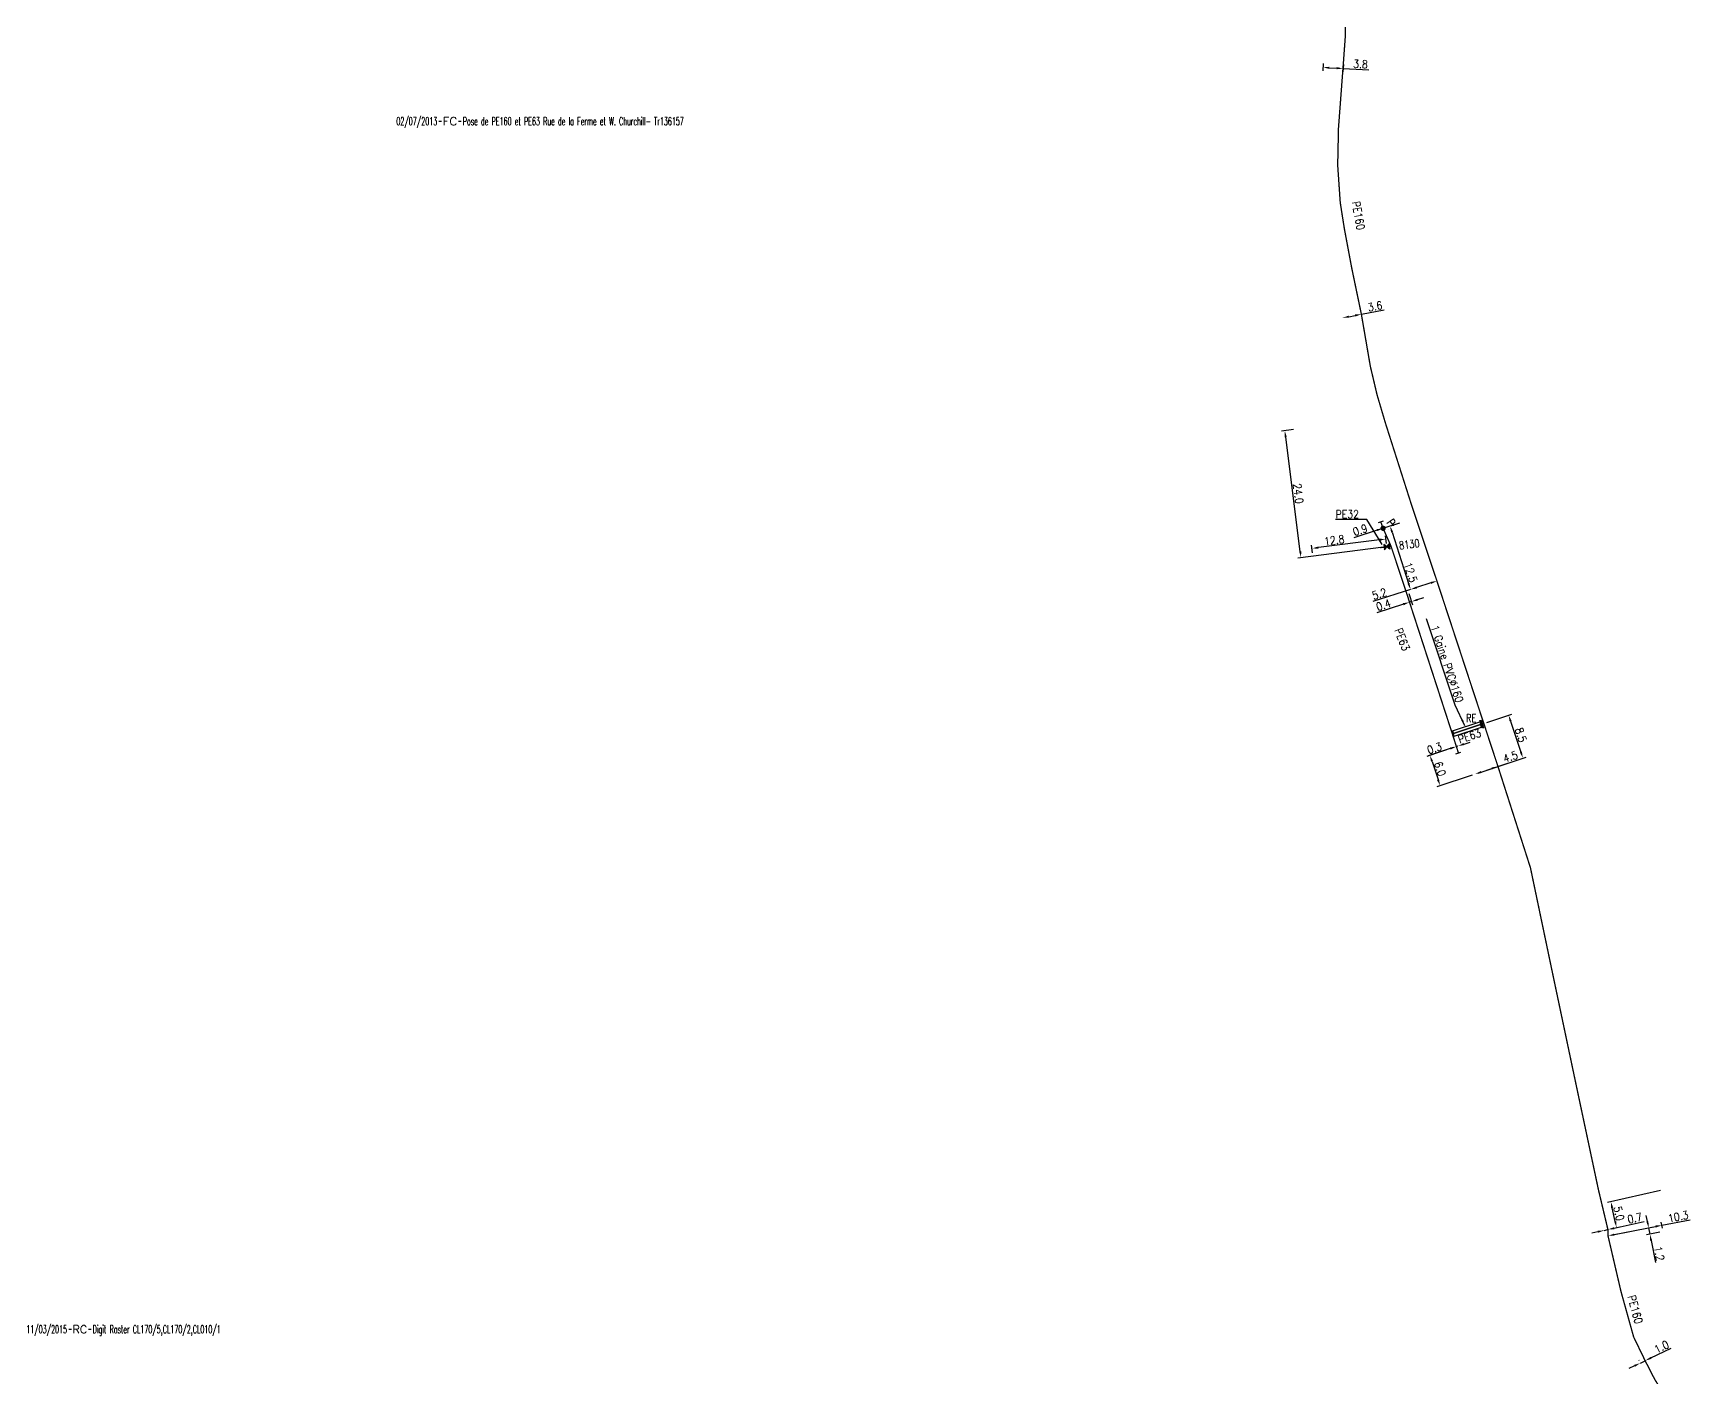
# Model space of a CAD drawing. Header units: millimetres. Extents: x 151000 to 152000, y 126996 to 128009.
# Drawn here: x 151441.4 to 151752.5, y 127502.6 to 127754.8 of the extents above; entities that cross this region are included whole.
import ezdxf
from ezdxf.enums import TextEntityAlignment as Align

# ---------------------------------------------------------------- set-up
doc = ezdxf.new("R2010")
doc.units = ezdxf.units.MM
doc.header["$PDMODE"] = 34
doc.layers.get('0').update_dxf_attribs({"linetype": 'CONTINUOUS'})
doc.layers.get('Defpoints').update_dxf_attribs({"linetype": 'CONTINUOUS'})
for name, color, linetype in [('G_120', 4, 'CONTINUOUS'), ('G_300', 7, 'CONTINUOUS'), ('G_340', 7, 'CONTINUOUS'), ('G_400', 7, 'CONTINUOUS')]:
    doc.layers.add(name, color=color, linetype=linetype)
doc.styles.add('G_ROMANS', font='ROMANS.SHX', dxfattribs={"width": 0.75})
doc.styles.get("Standard").update_dxf_attribs({"font": 'romans.shx', "width": 0.85})
doc.linetypes.add('G_TYPB_PE', pattern='A,5,-0.3,["o",Standard,S=1.5,R=0,X=0,Y=-0.5],-1.65', length=6.95)
doc.dimstyles.get("Standard").update_dxf_attribs({"dimtxt": 1.5, "dimasz": 1.2, "dimexe": 0.625, "dimexo": 0.625, "dimgap": 0.25, "dimtad": 1, "dimdec": 1, "dimzin": 0, "dimdsep": 46, "dimtxsty": 'Standard', "dimcen": -0.5, "dimadec": 0, "dimazin": 0, "dimtfac": 1, "dimtdec": 1, "dimtmove": 0, "dimatfit": 3, "dimfxl": 1, "dimtolj": 1, "dimtzin": 0, "dimarcsym": 0})

# ---------------------------------------------------------------- blocks, each defined once
blk = doc.blocks.new('*D56')
at = {"layer": 'Defpoints', "color": 0, "linetype": 'Continuous'}
for p in [(151683.2, 127748.34), (151683.27, 127749.7), (151687.06, 127749.5)]:
    blk.add_point(p, dxfattribs=at)
at = {"layer": 'G_120', "color": 0, "linetype": 'Continuous', "lineweight": -2}
for p, q in [((151683.23, 127749.08), (151683.16, 127747.71)), ((151684.39, 127748.28), (151685.79, 127748.2)), ((151687.03, 127748.88), (151686.96, 127747.52)), ((151686.99, 127748.14), (151691.78, 127747.89))]:
    blk.add_line(p, q, dxfattribs=at)
at = {"layer": 'G_120', "color": 0, "linetype": 'Continuous'}
for points in [[(151684.4, 127748.47), (151684.38, 127748.08), (151683.2, 127748.34)], [(151685.8, 127748.4), (151685.78, 127748), (151686.99, 127748.14)]]:
    blk.add_solid(points, dxfattribs=at)
at = {"layer": 'G_120', "color": 0, "linetype": 'Continuous', "insert": (151690.25, 127748.97), "char_height": 1.5, "attachment_point": 5, "rotation": 357.0316}
blk.add_mtext('\\A1;3.8', dxfattribs=at)
blk = doc.blocks.new('*D60')
at = {"layer": 'Defpoints', "color": 0, "linetype": 'Continuous'}
for p in [(151742.76, 127505.27), (151743.6, 127505.82), (151743.66, 127505.71)]:
    blk.add_point(p, dxfattribs=at)
at = {"layer": 'G_120', "color": 0, "linetype": 'Continuous', "lineweight": -2}
for p, q in [((151744.68, 127506.34), (151748.45, 127508.17)), ((151741.62, 127504.86), (151740.54, 127504.33)), ((151742.48, 127505.83), (151742.43, 127505.95)), ((151742.7, 127505.38), (151743.6, 127505.82)), ((151743.38, 127506.27), (151743.33, 127506.38))]:
    blk.add_line(p, q, dxfattribs=at)
at = {"layer": 'G_120', "color": 0, "linetype": 'Continuous'}
for points in [[(151741.54, 127505.04), (151741.71, 127504.68), (151742.7, 127505.38)], [(151744.59, 127506.52), (151744.77, 127506.16), (151743.6, 127505.82)]]:
    blk.add_solid(points, dxfattribs=at)
at = {"layer": 'G_120', "color": 0, "linetype": 'Continuous', "insert": (151746.67, 127508.42), "char_height": 1.5, "attachment_point": 5, "rotation": 25.8984}
blk.add_mtext('\\A1;1.0', dxfattribs=at)
blk = doc.blocks.new('*D65')
at = {"layer": 'Defpoints', "color": 0, "linetype": 'Continuous'}
for p in [(151736.64, 127529.23), (151744.49, 127529.55), (151746.98, 127530.04)]:
    blk.add_point(p, dxfattribs=at)
at = {"layer": 'G_120', "color": 0, "linetype": 'Continuous', "lineweight": -2}
for p, q in [((151744.02, 127531.91), (151743.79, 127533.08)), ((151737.25, 127529.35), (151744.87, 127530.85)), ((151746.37, 127529.92), (151743.87, 127529.43)), ((151744.26, 127530.73), (151744.49, 127529.55)), ((151744.72, 127528.37), (151745.52, 127524.26))]:
    blk.add_line(p, q, dxfattribs=at)
at = {"layer": 'G_120', "color": 0, "linetype": 'Continuous'}
for points in [[(151744.22, 127531.94), (151743.83, 127531.87), (151744.26, 127530.73)], [(151744.91, 127528.41), (151744.52, 127528.34), (151744.49, 127529.55)]]:
    blk.add_solid(points, dxfattribs=at)
at = {"layer": 'G_120', "color": 0, "linetype": 'Continuous', "insert": (151746.22, 127525.92), "char_height": 1.5, "attachment_point": 5, "rotation": 281.1065}
blk.add_mtext('\\A1;1.2', dxfattribs=at)
blk = doc.blocks.new('*D66')
at = {"layer": 'Defpoints', "color": 0, "linetype": 'Continuous'}
for p in [(151736.64, 127529.23), (151746.75, 127531.22), (151746.98, 127530.04)]:
    blk.add_point(p, dxfattribs=at)
at = {"layer": 'G_120', "color": 0, "linetype": 'Continuous', "lineweight": -2}
for p, q in [((151746.75, 127531.22), (151752.05, 127532.26)), ((151737.82, 127529.47), (151745.57, 127530.99)), ((151746.86, 127530.65), (151746.63, 127531.83))]:
    blk.add_line(p, q, dxfattribs=at)
at = {"layer": 'G_120', "color": 0, "linetype": 'Continuous'}
for points in [[(151737.78, 127529.66), (151737.86, 127529.27), (151736.64, 127529.23)], [(151745.53, 127531.18), (151745.61, 127530.79), (151746.75, 127531.22)]]:
    blk.add_solid(points, dxfattribs=at)
at = {"layer": 'G_120', "color": 0, "linetype": 'Continuous', "insert": (151749.8, 127532.84), "char_height": 1.5, "attachment_point": 5, "rotation": 11.1065}
blk.add_mtext('\\A1;10.3', dxfattribs=at)
blk = doc.blocks.new('*D67')
at = {"layer": 'Defpoints', "color": 0, "linetype": 'Continuous'}
for p in [(151676.07, 127680.21), (151678.32, 127680.5), (151695.18, 127658.45)]:
    blk.add_point(p, dxfattribs=at)
at = {"layer": 'G_300', "color": 0, "linetype": 'Continuous', "lineweight": -2}
for p, q in [((151677.7, 127680.42), (151675.45, 127680.13)), ((151678.94, 127657.59), (151676.22, 127679.02)), ((151694.56, 127658.37), (151678.48, 127656.32))]:
    blk.add_line(p, q, dxfattribs=at)
at = {"layer": 'G_300', "color": 0, "linetype": 'Continuous'}
for points in [[(151676.42, 127679.04), (151676.02, 127678.99), (151676.07, 127680.21)], [(151679.14, 127657.62), (151678.75, 127657.57), (151679.1, 127656.4)]]:
    blk.add_solid(points, dxfattribs=at)
at = {"layer": 'G_300', "color": 0, "linetype": 'Continuous', "insert": (151678.57, 127668.43), "char_height": 1.5, "attachment_point": 5, "rotation": 277.2532}
blk.add_mtext('\\A1;24.0', dxfattribs=at)
blk = doc.blocks.new('*D68')
at = {"layer": 'Defpoints', "color": 0, "linetype": 'Continuous'}
for p in [(151681.16, 127658.15), (151681.35, 127656.69), (151695.18, 127658.45)]:
    blk.add_point(p, dxfattribs=at)
at = {"layer": 'G_300', "color": 0, "linetype": 'Continuous', "lineweight": -2}
for p, q in [((151695.1, 127659.07), (151694.91, 127660.53)), ((151681.27, 127657.31), (151681.08, 127658.77)), ((151693.8, 127659.76), (151682.35, 127658.3))]:
    blk.add_line(p, q, dxfattribs=at)
at = {"layer": 'G_300', "color": 0, "linetype": 'Continuous'}
for points in [[(151693.78, 127659.96), (151693.83, 127659.56), (151694.99, 127659.91)], [(151682.32, 127658.5), (151682.38, 127658.1), (151681.16, 127658.15)]]:
    blk.add_solid(points, dxfattribs=at)
at = {"layer": 'G_300', "color": 0, "linetype": 'Continuous', "insert": (151685.32, 127659.69), "char_height": 1.5, "attachment_point": 5, "rotation": 7.2532}
blk.add_mtext('\\A1;12.8', dxfattribs=at)
blk = doc.blocks.new('G_300_04')
at = {"linetype": 'Continuous'}
h = blk.add_hatch(color=0, dxfattribs=at)
h.paths.add_polyline_path([(-1, 1), (-1, -1), (0, 0)])
h.paths.add_polyline_path([(1, 1), (0, 0), (1, -1)])
at = {"color": 0, "linetype": 'Continuous', "flags": 128}
blk.add_lwpolyline([(-1, -1), (1, 1), (1, -1), (-1, 1)], close=True, dxfattribs=at)
at = {"color": 0, "linetype": 'Continuous', "width": 0.75}
blk.add_attdef('NUM', text='', height=1.5, dxfattribs=at).set_placement((0, 2.1), align=Align.MIDDLE_CENTER)
at = {"color": 0, "linetype": 'Continuous', "width": 0.75, "flags": 3}
for tag, p in [('DEF_LEG', (0, -5)), ('DEF_COUP', (0, -7.5)), ('DEF_TYPE', (0, -10))]:
    blk.add_attdef(tag, text='', height=1.2, dxfattribs=at).set_placement(p, align=Align.MIDDLE)
blk = doc.blocks.new('GIS_MODF')
at = {"color": 0, "linetype": 'Continuous', "flags": 128}
for points in [[(-2.18, -0.01), (-1.68, -0.01)], [(1.52, -0.01), (2.02, -0.01)]]:
    blk.add_lwpolyline(points, dxfattribs=at)
at = {"color": 0, "linetype": 'Continuous', "width": 0.5}
blk.add_attdef('DATE', text='', height=1.5, dxfattribs=at).set_placement((-2.5, -0.8), align=Align.RIGHT)
at = {"color": 0, "linetype": 'Continuous', "width": 1.771291}
blk.add_attdef('USER', text='', height=1.5, dxfattribs=at).set_placement((-1.51, -0.8), (1.28, -0.8), align=Align.FIT)
at = {"color": 0, "linetype": 'Continuous', "width": 0.5}
blk.add_attdef('DESC', (2.29, -0.8), '', height=1.5, dxfattribs=at)
blk = doc.blocks.new('*D70')
at = {"layer": 'Defpoints', "color": 0, "linetype": 'Continuous'}
for p in [(151686.88, 127701.38), (151686.88, 127701.38), (151690.41, 127702.05)]:
    blk.add_point(p, dxfattribs=at)
at = {"layer": 'G_120', "color": 0, "linetype": 'Continuous', "lineweight": -2}
for p, q in [((151688.05, 127701.6), (151689.23, 127701.82)), ((151690.41, 127702.05), (151694.71, 127702.86))]:
    blk.add_line(p, q, dxfattribs=at)
at = {"layer": 'G_120', "color": 0, "linetype": 'Continuous'}
for points in [[(151688.02, 127701.8), (151688.09, 127701.4), (151686.88, 127701.38)], [(151689.2, 127702.02), (151689.27, 127701.63), (151690.41, 127702.05)]]:
    blk.add_solid(points, dxfattribs=at)
at = {"layer": 'G_120', "color": 0, "linetype": 'Continuous', "insert": (151692.96, 127703.55), "char_height": 1.5, "attachment_point": 5, "rotation": 10.7148}
blk.add_mtext('\\A1;3.6', dxfattribs=at)
blk = doc.blocks.new('*D71')
at = {"layer": 'Defpoints', "color": 0, "linetype": 'Continuous'}
for p in [(151704.57, 127652.04), (151699.62, 127650.45), (151699.62, 127650.45)]:
    blk.add_point(p, dxfattribs=at)
at = {"layer": 'G_120', "color": 0, "linetype": 'Continuous', "lineweight": -2}
for p, q in [((151703.43, 127651.67), (151700.76, 127650.81)), ((151699.62, 127650.45), (151692.58, 127648.18))]:
    blk.add_line(p, q, dxfattribs=at)
at = {"layer": 'G_120', "color": 0, "linetype": 'Continuous'}
for points in [[(151700.7, 127651), (151700.82, 127650.62), (151699.62, 127650.45)], [(151703.37, 127651.86), (151703.49, 127651.48), (151704.57, 127652.04)]]:
    blk.add_solid(points, dxfattribs=at)
at = {"layer": 'G_120', "color": 0, "linetype": 'Continuous', "insert": (151693.79, 127649.62), "char_height": 1.5, "attachment_point": 5, "rotation": 17.8397}
blk.add_mtext('\\A1;5.2', dxfattribs=at)
blk = doc.blocks.new('*D72')
at = {"layer": 'Defpoints', "color": 0, "linetype": 'Continuous'}
for p in [(151698.75, 127650.16), (151699.13, 127650.29), (151699.81, 127648.18)]:
    blk.add_point(p, dxfattribs=at)
at = {"layer": 'G_120', "color": 0, "linetype": 'Continuous', "lineweight": -2}
for p, q in [((151698.29, 127647.68), (151693.32, 127646.09)), ((151698.94, 127649.57), (151699.62, 127647.46)), ((151699.32, 127649.69), (151700, 127647.58)), ((151699.81, 127648.18), (151699.43, 127648.05)), ((151700.95, 127648.54), (151702.09, 127648.91))]:
    blk.add_line(p, q, dxfattribs=at)
at = {"layer": 'G_120', "color": 0, "linetype": 'Continuous'}
for points in [[(151698.22, 127647.88), (151698.35, 127647.49), (151699.43, 127648.05)], [(151700.89, 127648.73), (151701.01, 127648.35), (151699.81, 127648.18)]]:
    blk.add_solid(points, dxfattribs=at)
at = {"layer": 'G_120', "color": 0, "linetype": 'Continuous', "insert": (151694.55, 127647.53), "char_height": 1.5, "attachment_point": 5, "rotation": 17.8397}
blk.add_mtext('\\A1;0.4', dxfattribs=at)
blk = doc.blocks.new('*D73')
at = {"layer": 'Defpoints', "color": 0, "linetype": 'Continuous'}
for p in [(151694.48, 127661.92), (151699.62, 127650.45), (151699.62, 127650.45)]:
    blk.add_point(p, dxfattribs=at)
at = {"layer": 'G_300', "color": 0, "linetype": 'Continuous', "lineweight": -2}
for p, q in [((151695.08, 127662.12), (151696.39, 127662.54)), ((151696.16, 127661.2), (151699.25, 127651.59))]:
    blk.add_line(p, q, dxfattribs=at)
at = {"layer": 'G_300', "color": 0, "linetype": 'Continuous'}
for points in [[(151696.35, 127661.26), (151695.97, 127661.14), (151695.79, 127662.34)], [(151699.44, 127651.65), (151699.06, 127651.53), (151699.62, 127650.45)]]:
    blk.add_solid(points, dxfattribs=at)
at = {"layer": 'G_300', "color": 0, "linetype": 'Continuous', "insert": (151699.64, 127653.64), "char_height": 1.5, "attachment_point": 5, "rotation": 287.8397}
blk.add_mtext('\\A1;12.5', dxfattribs=at)
blk = doc.blocks.new('*D74')
at = {"layer": 'Defpoints', "color": 0, "linetype": 'Continuous'}
for p in [(151694.48, 127661.92), (151695.34, 127662.2), (151695.34, 127662.2)]:
    blk.add_point(p, dxfattribs=at)
at = {"layer": 'G_300', "color": 0, "linetype": 'Continuous', "lineweight": -2}
for p, q in [((151696.48, 127662.57), (151697.63, 127662.93)), ((151693.34, 127661.56), (151689.02, 127660.16)), ((151695.34, 127662.2), (151694.48, 127661.92)), ((151694.68, 127661.33), (151694.68, 127661.33)), ((151695.53, 127661.6), (151695.53, 127661.6))]:
    blk.add_line(p, q, dxfattribs=at)
at = {"layer": 'G_300', "color": 0, "linetype": 'Continuous'}
for points in [[(151693.28, 127661.75), (151693.4, 127661.37), (151694.48, 127661.92)], [(151696.42, 127662.76), (151696.55, 127662.38), (151695.34, 127662.2)]]:
    blk.add_solid(points, dxfattribs=at)
at = {"layer": 'G_300', "color": 0, "linetype": 'Continuous', "insert": (151690.19, 127661.59), "char_height": 1.5, "attachment_point": 5, "rotation": 17.8397}
blk.add_mtext('\\A1;0.9', dxfattribs=at)
blk = doc.blocks.new('*D75')
at = {"layer": 'Defpoints', "color": 0, "linetype": 'Continuous'}
for p in [(151716.01, 127617.26), (151711.74, 127615.84), (151711.74, 127615.84)]:
    blk.add_point(p, dxfattribs=at)
at = {"layer": 'G_120', "color": 0, "linetype": 'Continuous', "lineweight": -2}
for p, q in [((151712.88, 127616.21), (151714.87, 127616.88)), ((151716.01, 127617.26), (151720.16, 127618.64))]:
    blk.add_line(p, q, dxfattribs=at)
at = {"layer": 'G_120', "color": 0, "linetype": 'Continuous'}
for points in [[(151712.81, 127616.4), (151712.94, 127616.03), (151711.74, 127615.84)], [(151714.81, 127617.07), (151714.93, 127616.69), (151716.01, 127617.26)]]:
    blk.add_solid(points, dxfattribs=at)
at = {"layer": 'G_120', "color": 0, "linetype": 'Continuous', "insert": (151718.34, 127619.08), "char_height": 1.5, "attachment_point": 5, "rotation": 18.3962}
blk.add_mtext('\\A1;4.5', dxfattribs=at)
blk = doc.blocks.new('*D76')
at = {"layer": 'Defpoints', "color": 0, "linetype": 'Continuous'}
for p in [(151708.22, 127620.99), (151705.16, 127613.65), (151711.74, 127615.84)]:
    blk.add_point(p, dxfattribs=at)
at = {"layer": 'G_340', "color": 0, "linetype": 'Continuous', "lineweight": -2}
for p, q in [((151707.63, 127620.79), (151702.67, 127619.14)), ((151703.65, 127618.2), (151704.78, 127614.79)), ((151711.15, 127615.64), (151704.57, 127613.45))]:
    blk.add_line(p, q, dxfattribs=at)
at = {"layer": 'G_340', "color": 0, "linetype": 'Continuous'}
for points in [[(151703.84, 127618.27), (151703.46, 127618.14), (151703.27, 127619.34)], [(151704.97, 127614.85), (151704.59, 127614.72), (151705.16, 127613.65)]]:
    blk.add_solid(points, dxfattribs=at)
at = {"layer": 'G_340', "color": 0, "linetype": 'Continuous', "insert": (151705.16, 127616.81), "char_height": 1.5, "attachment_point": 5, "rotation": 288.3962}
blk.add_mtext('\\A1;6.0', dxfattribs=at)
blk = doc.blocks.new('*D77')
at = {"layer": 'Defpoints', "color": 0, "linetype": 'Continuous'}
for p in [(151708.22, 127620.99), (151708.51, 127621.08), (151708.51, 127621.08)]:
    blk.add_point(p, dxfattribs=at)
at = {"layer": 'G_340', "color": 0, "linetype": 'Continuous', "lineweight": -2}
for p, q in [((151707.08, 127620.61), (151702.94, 127619.23)), ((151708.51, 127621.08), (151708.22, 127620.99)), ((151709.65, 127621.46), (151710.78, 127621.84))]:
    blk.add_line(p, q, dxfattribs=at)
at = {"layer": 'G_340', "color": 0, "linetype": 'Continuous'}
for points in [[(151707.02, 127620.8), (151707.15, 127620.42), (151708.22, 127620.99)], [(151709.58, 127621.65), (151709.71, 127621.27), (151708.51, 127621.08)]]:
    blk.add_solid(points, dxfattribs=at)
at = {"layer": 'G_340', "color": 0, "linetype": 'Continuous', "insert": (151704.12, 127620.68), "char_height": 1.5, "attachment_point": 5, "rotation": 18.3962}
blk.add_mtext('\\A1;0.3', dxfattribs=at)
blk = doc.blocks.new('*D78')
at = {"layer": 'Defpoints', "color": 0, "linetype": 'Continuous'}
for p in [(151713.35, 127625.33), (151720.69, 127618.81), (151711.74, 127615.84)]:
    blk.add_point(p, dxfattribs=at)
at = {"layer": 'G_120', "color": 0, "linetype": 'Continuous', "lineweight": -2}
for p, q in [((151713.95, 127625.53), (151718.6, 127627.08)), ((151718.38, 127625.74), (151720.31, 127619.95)), ((151712.33, 127616.03), (151721.28, 127619.01))]:
    blk.add_line(p, q, dxfattribs=at)
at = {"layer": 'G_120', "color": 0, "linetype": 'Continuous'}
for points in [[(151718.57, 127625.8), (151718.19, 127625.68), (151718.01, 127626.88)], [(151720.5, 127620.01), (151720.12, 127619.89), (151720.69, 127618.81)]]:
    blk.add_solid(points, dxfattribs=at)
at = {"layer": 'G_120', "color": 0, "linetype": 'Continuous', "insert": (151720.3, 127623.16), "char_height": 1.5, "attachment_point": 5, "rotation": 288.3962}
blk.add_mtext('\\A1;8.5', dxfattribs=at)
blk = doc.blocks.new('G_340_07')
at = {"color": 0, "linetype": 'Continuous', "const_width": 0.25, "flags": 128}
blk.add_lwpolyline([(0, 0), (1.25, 0)], dxfattribs=at)
at = {"color": 0, "linetype": 'Continuous', "flags": 128}
blk.add_lwpolyline([(1.25, -0.5), (1.25, 0.5)], dxfattribs=at)
at = {"color": 0, "linetype": 'Continuous', "width": 0.75, "flags": 3}
for tag, p in [('DEF_LEG', (0, -5)), ('DEF_COUP', (0, -7.5)), ('DEF_TYPE', (0, -10))]:
    blk.add_attdef(tag, text='', height=1.2, dxfattribs=at).set_placement(p, align=Align.MIDDLE)
blk = doc.blocks.new('G_300_12')
at = {"color": 0, "linetype": 'Continuous', "const_width": 0.497, "flags": 128}
blk.add_lwpolyline([(-0.25, 0, 1), (0.25, 0, 1)], format="xyb", close=True, dxfattribs=at)
at = {"color": 0, "linetype": 'Continuous', "style": 'G_ROMANS', "width": 0.75}
blk.add_text('P', height=1.5, dxfattribs=at).set_placement((0, 1.85), align=Align.MIDDLE)
at = {"color": 0, "linetype": 'Continuous', "width": 0.75, "flags": 3}
for tag, p in [('DEF_LEG', (0, -5)), ('DEF_COUP', (0, -7.5)), ('DEF_TYPE', (0, -10))]:
    blk.add_attdef(tag, text='', height=1.2, dxfattribs=at).set_placement(p, align=Align.MIDDLE)
blk = doc.blocks.new('G_340_18')
at = {"linetype": 'Continuous'}
blk.add_hatch(color=0, dxfattribs=at).paths.add_polyline_path([(0.125, 0.75), (-0.125, 0.75), (-0.125, -0.75), (0.125, -0.75)])
at = {"color": 0, "linetype": 'Continuous'}
blk.add_lwpolyline([(-0.125, 0.75), (0.125, 0.75), (0.125, -0.75), (-0.125, -0.75)], close=True, dxfattribs=at)
at = {"color": 0, "linetype": 'Continuous', "width": 0.75}
for tag, height, flags, p in [('RE', 1.5, 8, (0, 3)), ('DEF_LEG', 1.2, 3, (0, -5)), ('DEF_COUP', 1.2, 3, (0, -7.5)), ('DEF_TYPE', 1.2, 3, (0, -10))]:
    blk.add_attdef(tag, text='', height=height, dxfattribs=dict(at, flags=flags)).set_placement(p, align=Align.MIDDLE)
blk = doc.blocks.new('*D86')
at = {"layer": 'Defpoints', "color": 0, "linetype": 'Continuous'}
for p in [(151737.16, 127535.66), (151747.11, 127537.87), (151736.62, 127530.42)]:
    blk.add_point(p, dxfattribs=at)
at = {"layer": 'G_120', "color": 0, "linetype": 'Continuous', "lineweight": -2}
for p, q in [((151746.5, 127537.73), (151736.55, 127535.52)), ((151737.99, 127531.95), (151737.42, 127534.49)), ((151737.23, 127530.55), (151738.86, 127530.91))]:
    blk.add_line(p, q, dxfattribs=at)
at = {"layer": 'G_120', "color": 0, "linetype": 'Continuous'}
for points in [[(151737.62, 127534.53), (151737.23, 127534.44), (151737.16, 127535.66)], [(151738.18, 127531.99), (151737.79, 127531.9), (151738.25, 127530.78)]]:
    blk.add_solid(points, dxfattribs=at)
at = {"layer": 'G_120', "color": 0, "linetype": 'Continuous', "insert": (151738.68, 127533.43), "char_height": 1.5, "attachment_point": 5, "rotation": 282.5131}
blk.add_mtext('\\A1;5.0', dxfattribs=at)
blk = doc.blocks.new('*D87')
at = {"layer": 'Defpoints', "color": 0, "linetype": 'Continuous'}
for p in [(151735.94, 127530.26), (151735.94, 127530.26), (151736.62, 127530.42)]:
    blk.add_point(p, dxfattribs=at)
at = {"layer": 'G_120', "color": 0, "linetype": 'Continuous', "lineweight": -2}
for p, q in [((151734.76, 127530), (151733.59, 127529.74)), ((151735.94, 127530.26), (151736.62, 127530.42)), ((151737.79, 127530.68), (151743.43, 127531.93))]:
    blk.add_line(p, q, dxfattribs=at)
at = {"layer": 'G_120', "color": 0, "linetype": 'Continuous'}
for points in [[(151734.72, 127530.2), (151734.81, 127529.81), (151735.94, 127530.26)], [(151737.75, 127530.87), (151737.83, 127530.48), (151736.62, 127530.42)]]:
    blk.add_solid(points, dxfattribs=at)
at = {"layer": 'G_120', "color": 0, "linetype": 'Continuous', "insert": (151741.66, 127532.56), "char_height": 1.5, "attachment_point": 5, "rotation": 12.5131}
blk.add_mtext('\\A1;0.7', dxfattribs=at)

msp = doc.modelspace()

# ---------------------------------------------------------------- linework, layer by layer
at = {"layer": 'G_120', "linetype": 'G_TYPB_PE', "const_width": 0.25}
msp.add_lwpolyline([(151686.67, 127767.48, -0.051741), (151687.4, 127754.2), (151687.06, 127749.5), (151686.12, 127737.01), (151685.97, 127729.98), (151686.45, 127722.99), (151687.23, 127718.03), (151688.61, 127710.68), (151690.41, 127702.05), (151692.09, 127692.29), (151693.35, 127686.95), (151694.91, 127681.67), (151699.88, 127666.08), (151704.57, 127652.04), (151716.01, 127617.26), (151716.01, 127617.26), (151722.1, 127598.26), (151726.04, 127579.45), (151730.68, 127557.47), (151734.84, 127537.9), (151736.62, 127530.42), (151736.64, 127529.23), (151739.06, 127518.84), (151741.44, 127510.29), (151743.6, 127505.82), (151743.6, 127505.82, 0.086094), (151752.4, 127493.04, 0.138143)], format="xyb", dxfattribs=at)
for points in [[(151708.22, 127620.99), (151707.46, 127623.37), (151698.75, 127650.16), (151695.97, 127658.55), (151694.48, 127661.92)], [(151694.68, 127658.39), (151693.94, 127658.29)], [(151695.68, 127658.51), (151695.97, 127658.55)], [(151713.35, 127625.33), (151707.46, 127623.37)]]:
    msp.add_lwpolyline(points, dxfattribs=at)
at = {"layer": 'G_400', "color": 7, "linetype": 'CONTINUOUS'}
for p, q in [((151707.49, 127623.91), (151712.59, 127625.6)), ((151712.59, 127625.6), (151712.74, 127625.13)), ((151707.49, 127623.91), (151707.65, 127623.43)), ((151707.81, 127622.96), (151707.65, 127623.43)), ((151707.81, 127622.96), (151712.9, 127624.65)), ((151712.9, 127624.65), (151712.74, 127625.13))]:
    msp.add_line(p, q, dxfattribs=at)

# ---------------------------------------------------------------- block references
at = {"layer": 'G_120', "linetype": 'Continuous'}
ref = msp.add_blockref('GIS_MODF', (151519.68, 127738.3), dxfattribs=at)
ref.add_attrib('DATE', '02/07/2013', dxfattribs={"layer": '0', "color": 0, "linetype": 'Continuous', "height": 1.5, "width": 0.5}).set_placement((151517.18, 127737.5), align=Align.RIGHT)
ref.add_attrib('USER', 'FC', dxfattribs={"layer": '0', "color": 0, "linetype": 'Continuous', "height": 1.5, "width": 1.082456}).set_placement((151518.17, 127737.5), (151520.96, 127737.5), align=Align.FIT)
ref.add_attrib('DESC', 'Pose de PE160 et PE63 Rue de la Ferme et W. Churchill- Tr136157', (151521.97, 127737.5), dxfattribs={"layer": '0', "color": 0, "linetype": 'Continuous', "height": 1.5, "width": 0.5})
at = {"layer": 'G_120'}
ref = msp.add_blockref('GIS_MODF', (151450.32, 127511.76), dxfattribs=at)
ref.add_attrib('DATE', '11/03/2015', dxfattribs={"layer": '0', "color": 0, "linetype": 'Continuous', "height": 1.5, "width": 0.5}).set_placement((151447.81, 127510.96), align=Align.RIGHT)
ref.add_attrib('USER', 'RC', dxfattribs={"layer": '0', "color": 0, "linetype": 'Continuous', "height": 1.5, "width": 0.99919}).set_placement((151448.81, 127510.96), (151451.59, 127510.96), align=Align.FIT)
ref.add_attrib('DESC', 'Digit Raster CL170/5,CL170/2,CL010/1', (151452.61, 127510.96), dxfattribs={"layer": '0', "color": 0, "linetype": 'Continuous', "height": 1.5, "width": 0.5})
at = {"layer": 'G_300', "rotation": 304.9563602989748}
msp.add_blockref('G_300_12', (151694.48, 127661.92), dxfattribs=at)
at = {"layer": 'G_300'}
ref = msp.add_blockref('G_300_04', (151695.18, 127658.45), dxfattribs=dict(at, xscale=0.5, yscale=0.5, zscale=0.5, rotation=7.25324978127964))
ref.add_attrib('NUM', '8130', dxfattribs={"layer": '0', "color": 0, "linetype": 'Continuous', "height": 1.5, "rotation": 7.2532, "width": 0.75}).set_placement((151699.38, 127658.92), align=Align.MIDDLE_CENTER)
at = {"layer": 'G_340'}
for p, rotation in [((151694.48, 127661.92), 109.9291203282954), ((151708.22, 127620.99), 287.6982768671239)]:
    msp.add_blockref('G_340_07', p, dxfattribs=dict(at, rotation=rotation))
ref = msp.add_blockref('G_340_18', (151712.97, 127625.2), dxfattribs=dict(at, rotation=18.39621184099498))
ref.add_attrib('RE', 'RE', dxfattribs={"layer": '0', "color": 0, "linetype": 'Continuous', "height": 1.5, "width": 0.75, "flags": 8}).set_placement((151710.98, 127626.32), align=Align.MIDDLE)

# ---------------------------------------------------------------- texts
at = {"layer": 'G_120', "linetype": 'Continuous', "width": 0.85}
for s, rotation, p in [('PE160', 280.3361, (151689.85, 127720.56)), ('PE63', 291.084, (151698.06, 127641.08)), ('PE63', 18.3962, (151710.68, 127622.95)), ('PE160', 284.8999, (151741.74, 127515.44))]:
    msp.add_text(s, height=1.5, rotation=rotation, dxfattribs=at).set_placement(p, align=Align.MIDDLE)
at = {"layer": 'G_120', "linetype": 'Continuous', "insert": (151689.96, 127663.8), "char_height": 1.5, "attachment_point": 9}
msp.add_mtext('PE32', dxfattribs=at)
at = {"layer": 'G_400', "linetype": 'Continuous', "insert": (151708.15, 127629.08), "char_height": 1.5, "attachment_point": 9, "rotation": 288.3962}
msp.add_mtext('\\A1;1 Gaine PVC%%C160', dxfattribs=at)

# ---------------------------------------------------------------- dimensions: what is measured, and where the dimension line sits
at = {"layer": 'G_120', "linetype": 'Continuous'}
for base, p1, p2, angle, picture, middle, dimtype in [((151683.2, 127748.34), (151687.06, 127749.5), (151683.27, 127749.7), 357.0316, '*D56', (151690.2, 127747.97), 160), ((151686.88, 127701.38), (151690.41, 127702.05), (151686.88, 127701.38), 10.7148, '*D70', (151693.15, 127702.56), 160), ((151699.62, 127650.45), (151704.57, 127652.04), (151699.62, 127650.45), 17.8397, '*D71', (151694.09, 127648.67), 160), ((151699.81, 127648.18), (151698.75, 127650.16), (151699.13, 127650.29), 197.8397, '*D72', (151694.86, 127646.58), 160), ((151720.69, 127618.81), (151713.35, 127625.33), (151711.74, 127615.84), 108.3962, '*D78', (151719.35, 127622.85), 160), ((151711.74, 127615.84), (151716.01, 127617.26), (151711.74, 127615.84), 18.3962, '*D75', (151718.65, 127618.14), 160), ((151737.16, 127535.66), (151736.62, 127530.42), (151747.11, 127537.87), 282.5131, '*D86', (151737.71, 127533.22), 160), ((151735.94, 127530.26), (151736.62, 127530.42), (151735.94, 127530.26), 12.5131, '*D87', (151741.88, 127531.58), 160), ((151746.75, 127531.22), (151736.64, 127529.23), (151746.98, 127530.04), 191.1065, '*D66', (151749.99, 127531.85), 160), ((151744.49, 127529.55), (151736.64, 127529.23), (151746.98, 127530.04), 101.1065, '*D65', (151745.24, 127525.73), 160), ((151743.6, 127505.82), (151742.76, 127505.27), (151743.66, 127505.71), 25.8984, '*D60', (151747.11, 127507.52), 161)]:
    dim = msp.add_linear_dim(base=base, p1=p1, p2=p2, angle=angle, dimstyle='Standard', dxfattribs=at)
    dim.commit()
    dim.dimension.update_dxf_attribs({"geometry": picture, "text_midpoint": middle, "dimtype": dimtype})
at = {"layer": 'G_300', "linetype": 'Continuous'}
for base, p1, p2, angle, picture, middle in [((151676.07, 127680.21), (151695.18, 127658.45), (151678.32, 127680.5), 277.2532, '*D67', (151677.58, 127668.31)), ((151695.34, 127662.2), (151694.48, 127661.92), (151695.34, 127662.2), 197.8397, '*D74', (151690.5, 127660.64))]:
    dim = msp.add_linear_dim(base=base, p1=p1, p2=p2, angle=angle, dimstyle='Standard', dxfattribs=at)
    dim.commit()
    dim.dimension.update_dxf_attribs({"geometry": picture, "text_midpoint": middle, "dimtype": 160})
dim = msp.add_linear_dim(base=(151681.16, 127658.15), p1=(151695.18, 127658.45), p2=(151681.35, 127656.69), angle=7.2532, text='12.8', dimstyle='Standard', dxfattribs=at)
dim.commit()
dim.dimension.update_dxf_attribs({"geometry": '*D68', "text_midpoint": (151685.44, 127658.69), "dimtype": 160})
dim = msp.add_linear_dim(base=(151699.62, 127650.45), p1=(151694.48, 127661.92), p2=(151699.62, 127650.45), angle=107.8397, dimstyle='Standard', override={"dimgap": 0.25}, dxfattribs=at)
dim.commit()
dim.dimension.update_dxf_attribs({"geometry": '*D73', "text_midpoint": (151698.69, 127653.34), "dimtype": 160})
at = {"layer": 'G_340', "linetype": 'Continuous'}
for base, p2, angle, picture, middle in [((151708.51, 127621.08), (151708.51, 127621.08), 198.3962, '*D77', (151704.44, 127619.73)), ((151705.16, 127613.65), (151711.74, 127615.84), 108.3962, '*D76', (151704.21, 127616.5))]:
    dim = msp.add_linear_dim(base=base, p1=(151708.22, 127620.99), p2=p2, angle=angle, dimstyle='Standard', dxfattribs=at)
    dim.commit()
    dim.dimension.update_dxf_attribs({"geometry": picture, "text_midpoint": middle, "dimtype": 160})

# ---------------------------------------------------------------- leaders
at = {"layer": 'G_120', "linetype": 'Continuous', "annotation_type": 0, "has_hookline": 1, "hookline_direction": 1, "text_width": 4.43}
msp.add_leader([(151694.32, 127658.89), (151691.41, 127663.55), (151690.21, 127663.55)], dimstyle='Standard', dxfattribs=at)
at = {"layer": 'G_400', "linetype": 'Continuous', "annotation_type": 0, "has_hookline": 1, "hookline_direction": 1, "text_width": 16.82, "horizontal_direction": (0.315586, -0.948897, 0)}
msp.add_leader([(151709.8, 127624.89), (151707.99, 127628.76)], dimstyle='Standard', dxfattribs=at)

doc.saveas('drawing.dxf')
